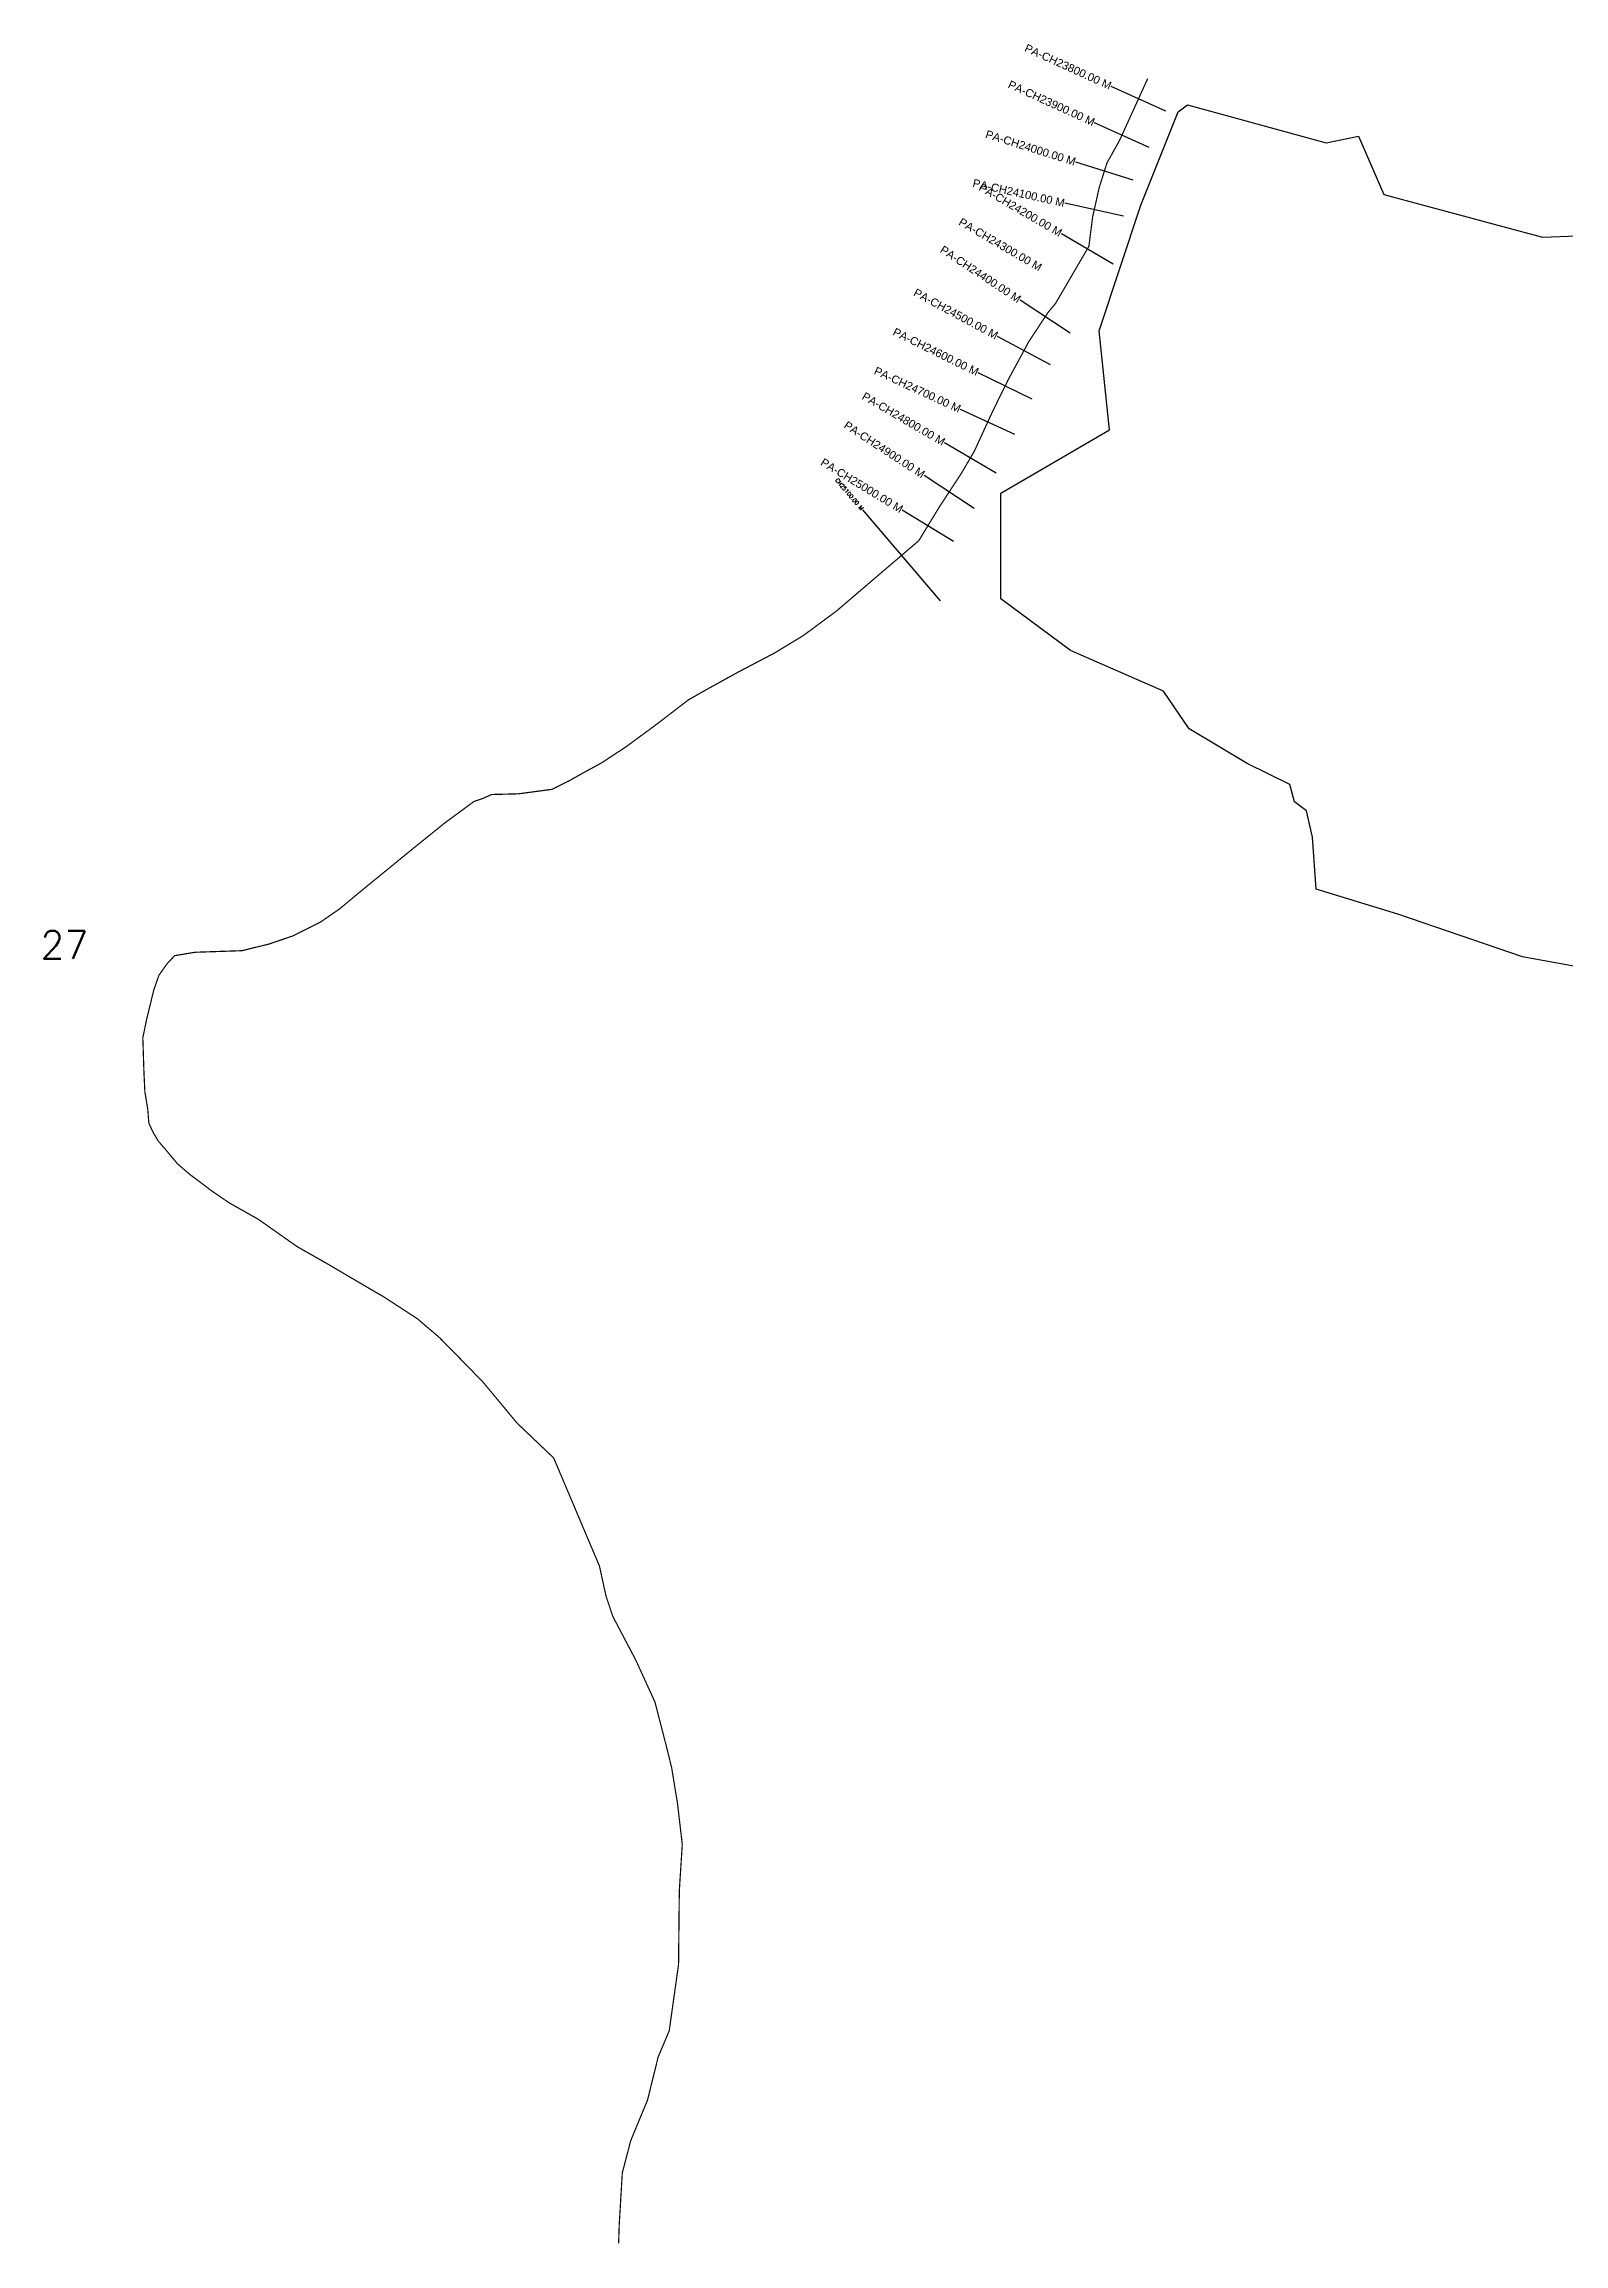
# Model space of a CAD drawing. Header units: metres. Extents: x 255252 to 262850, y 2202732 to 2208230.
# Drawn here: x 255252 to 259051, y 2202732 to 2208230 of the extents above; entities that cross this region are included whole.
import ezdxf
from ezdxf.enums import TextEntityAlignment as Align

# ---------------------------------------------------------------- set-up
doc = ezdxf.new("R2010")
doc.units = ezdxf.units.M
for name, color, linetype in [('CS', 134, 'Continuous'), ('CSMark', 6, 'Continuous'), ('NATURALLY PROTECTED', 3, 'Continuous'), ('village', 3, 'Continuous')]:
    doc.layers.add(name, color=color, linetype=linetype)
doc.styles.add('DynamicDimensions', font='arial.ttf')
doc.styles.get("Standard").update_dxf_attribs({"font": 'simplex.shx'})

msp = doc.modelspace()

# ---------------------------------------------------------------- linework, layer by layer
at = {"layer": 'CS'}
for p, q in [((258056, 2208061.6), (257919.5, 2208123.8)), ((258014.5, 2207970.6), (257878.1, 2208032.8)), ((257974.1, 2207889.6), (257831.1, 2207934.7)), ((257950.4, 2207799.2), (257804, 2207831.8)), ((257924.7, 2207679.8), (257795.1, 2207755.3)), ((257817.2, 2207506.7), (257692, 2207589.3)), ((257767.5, 2207427.7), (257635.5, 2207499)), ((257721.8, 2207341.9), (257587.3, 2207408.2)), ((257679.1, 2207253.7), (257542.9, 2207316.4)), ((257632.2, 2207157.1), (257502.8, 2207233)), ((257577.4, 2207069.2), (257451.9, 2207151.3)), ((257493.2, 2206837.7), (257298.4, 2207065.8)), ((257525.4, 2206986.6), (257397.4, 2207064.7))]:
    msp.add_line(p, q, dxfattribs=at)
at = {"layer": 'NATURALLY PROTECTED', "const_width": 3, "flags": 128}
msp.add_lwpolyline([(258010.8, 2208143.1), (257940.2, 2207988.2), (257909, 2207932.4), (257889.4, 2207870.3), (257873.1, 2207797), (257863.8, 2207724.2), (257780.2, 2207580.8), (257762.2, 2207559.5), (257713.9, 2207486.3), (257662.1, 2207390.5), (257623.3, 2207311.7), (257577.2, 2207211.5), (257545, 2207156.6), (257489.7, 2207072.1), (257438.7, 2206988.4), (257367.4, 2206927.5), (257233.6, 2206813.2), (257150.6, 2206751.6), (257078.3, 2206707.8), (256986.9, 2206659.8), (256900.1, 2206611.8), (256862.9, 2206590.6), (256781.1, 2206527.8), (256704, 2206471.2), (256644.2, 2206432.2), (256597.1, 2206406.5), (256567.6, 2206389.9), (256521.4, 2206366.9), (256437.3, 2206355.7), (256371.1, 2206354.1), (256349, 2206344.2), (256326.8, 2206336.6), (256253.1, 2206282.3), (256175.1, 2206219.4), (256116, 2206171.1), (256044, 2206112.3), (255990.9, 2206068.2), (255943, 2206035), (255873, 2206000.3), (255815.3, 2205980.6), (255747.4, 2205963.8), (255629.6, 2205959.8), (255579.1, 2205951.4), (255561, 2205932.8), (255539.6, 2205902.7), (255526.4, 2205864.9), (255508.1, 2205789.4), (255499.2, 2205746), (255502, 2205659.8), (255504.3, 2205611.3), (255511.6, 2205567), (255514.2, 2205533), (255525.5, 2205508.5), (255538.5, 2205487.1), (255555, 2205468.1), (255586.5, 2205430.4), (255617.8, 2205403.7), (255670.1, 2205364.4), (255714.5, 2205333.9), (255787.7, 2205292.6), (255884.9, 2205224.2), (255963.2, 2205179.7), (256051, 2205128), (256101.5, 2205098.6), (256185.5, 2205044), (256240.9, 2204996.6), (256297, 2204939.5), (256348.6, 2204886.6), (256434.9, 2204782.9), (256526.2, 2204695.9), (256640.5, 2204425.9), (256656.8, 2204351.5), (256673.9, 2204300.1), (256731.3, 2204191), (256779.3, 2204085.9), (256808.8, 2203971.4), (256821, 2203921.8), (256835.8, 2203831.2), (256847.5, 2203729.9), (256840.1, 2203614.3), (256838.2, 2203430.3), (256814.9, 2203264.6), (256787.2, 2203199), (256760.7, 2203091.6), (256718.4, 2202989.3), (256697.6, 2202909.2), (256689.8, 2202777.5), (256688.4, 2202733.2)], dxfattribs=at)
at = {"layer": 'village', "color": 6}
msp.add_polyline3d([(259355.2, 2205874.4, 0), (258947.3, 2205948, 0), (258636.4, 2206054.8, 0), (258432.2, 2206117.4, 0), (258422.6, 2206247.2, 0), (258407.5, 2206312.9, 0), (258377.4, 2206335.9, 0), (258366.1, 2206379.1, 0), (258259.6, 2206431.4, 0), (258114.8, 2206518.3, 0), (258050.4, 2206612.7, 0), (257817.6, 2206714.3, 0), (257643.5, 2206842.9, 0), (257643.5, 2207107.4, 0), (257915.2, 2207265, 0), (257889.2, 2207512.5, 0), (257993.5, 2207826.7, 0), (258086.7, 2208059.9, 0), (258110.3, 2208077.8, 0), (258456.5, 2207982.6, 0), (258537.5, 2207999.3, 0), (258601, 2207853.3, 0), (258997.5, 2207746.8, 0), (259498.1, 2207766.4, 0)], dxfattribs=at)

# ---------------------------------------------------------------- texts
at = {"insert": (255243.2, 2206013.8), "char_height": 70, "attachment_point": 1}
msp.add_mtext_dynamic_manual_height_columns('27', width=95.172, gutter_width=1, heights=[0], dxfattribs=at)
at = {"layer": 'CSMark', "style": 'DynamicDimensions'}
for s, rotation, p in [('PA-CH23800.00 M', 335.4916, (257918.6, 2208124.2)), ('PA-CH23900.00 M', 335.4916, (257877.1, 2208033.2)), ('PA-CH24000.00 M', 342.4997, (257830.1, 2207935)), ('PA-CH24100.00 M', 347.4581, (257803, 2207832)), ('PA-CH24200.00 M', 329.7708, (257794.3, 2207755.8)), ('PA-CH24300.00 M', 329.7708, (257743.9, 2207669.4)), ('PA-CH24400.00 M', 326.6087, (257691.1, 2207589.8)), ('PA-CH24500.00 M', 331.626, (257634.6, 2207499.4)), ('PA-CH24600.00 M', 333.7487, (257586.4, 2207408.7)), ('PA-CH24700.00 M', 335.2733, (257542, 2207316.8)), ('PA-CH24800.00 M', 329.622, (257502, 2207233.5)), ('PA-CH24900.00 M', 326.8239, (257451, 2207151.8)), ('PA-CH25000.00 M', 328.6157, (257396.5, 2207065.2))]:
    msp.add_text(s, height=20, rotation=rotation, dxfattribs=at).set_placement(p, align=Align.MIDDLE_RIGHT)
at = {"layer": 'CSMark'}
msp.add_text('CH25100.00 M', height=10, rotation=310.4933, dxfattribs=at).set_placement((257297.7, 2207066.6), align=Align.MIDDLE_RIGHT)

doc.saveas('drawing.dxf')
